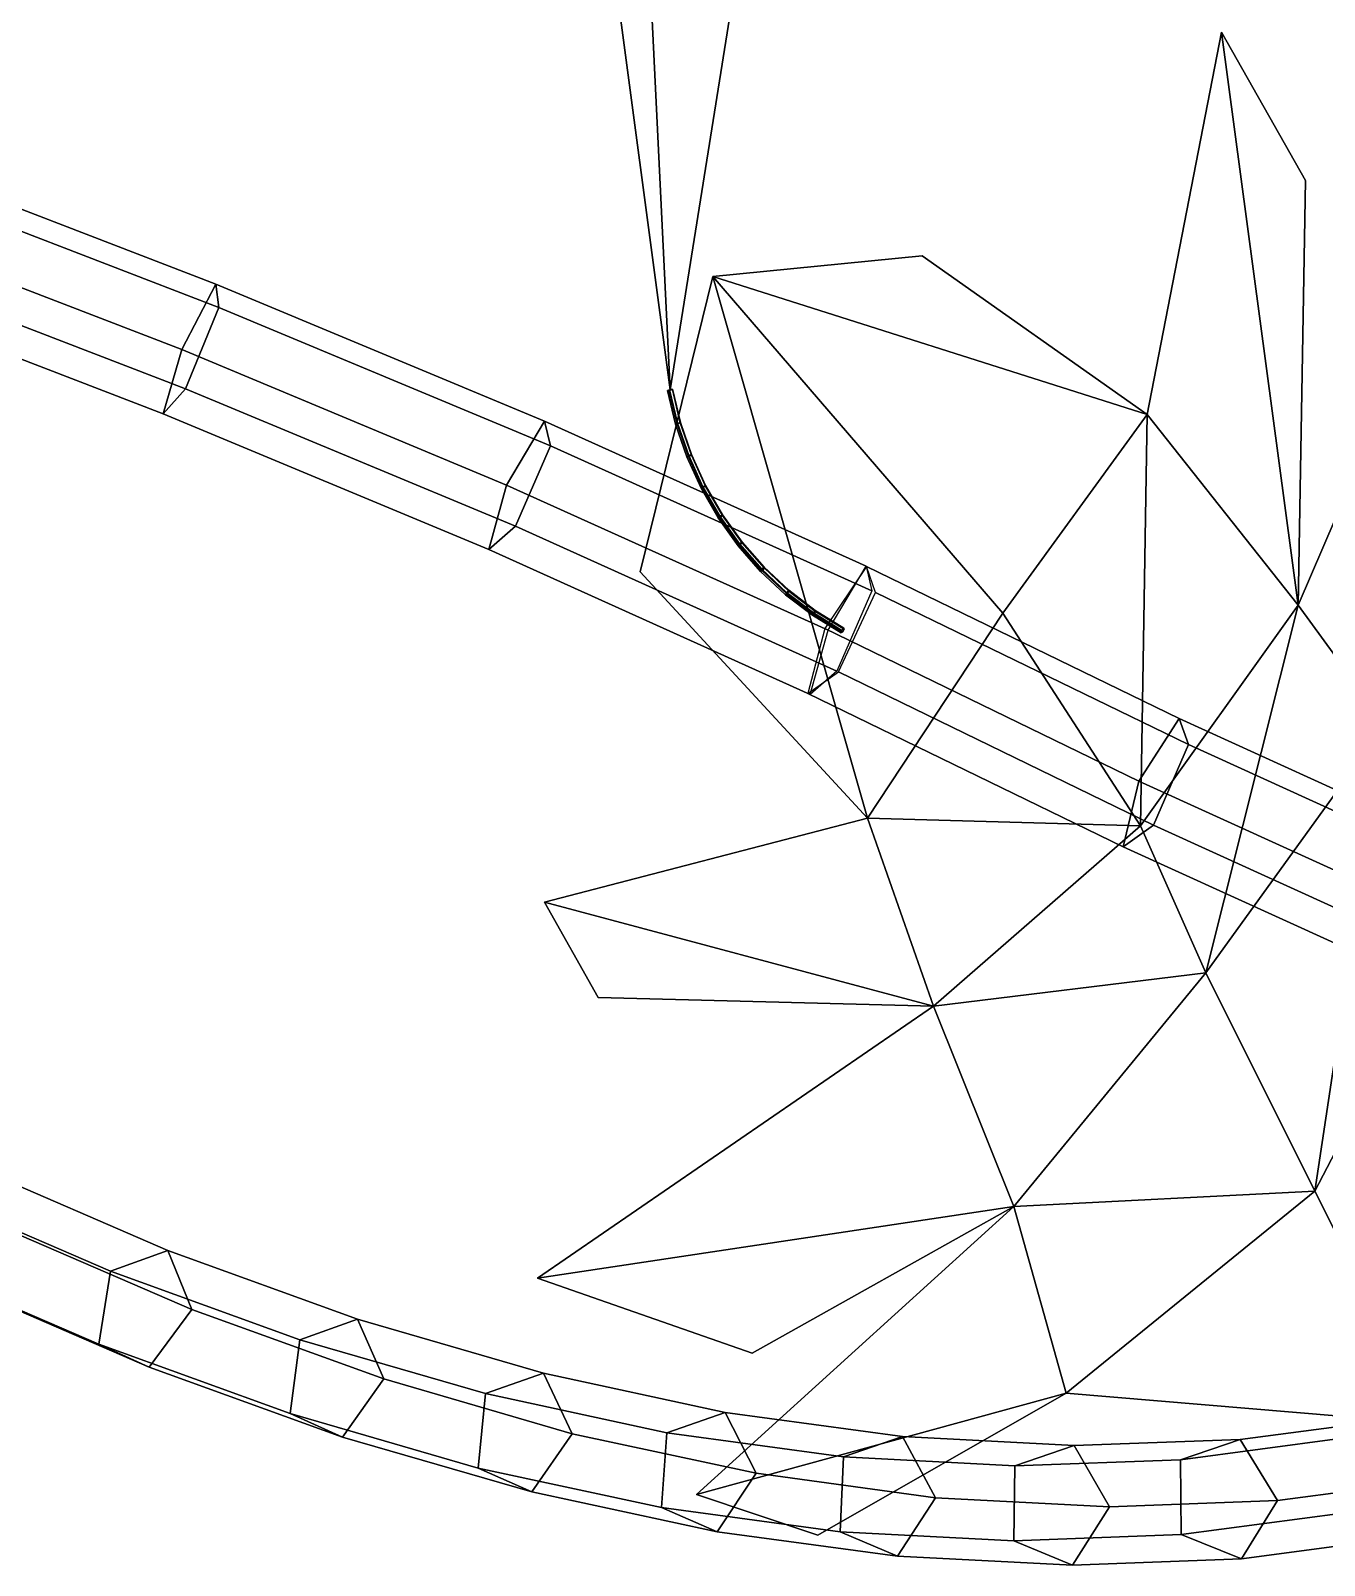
# Model space of a CAD drawing. Header units: metres. Extents: x -349 to 464, y -383 to 362.
# Drawn here: x -89.44 to -65.28, y 10.02 to 38.68 of the extents above; entities that cross this region are included whole.
import ezdxf

# ---------------------------------------------------------------- set-up
doc = ezdxf.new("R2010")
doc.units = ezdxf.units.M

msp = doc.modelspace()

# ---------------------------------------------------------------- linework, layer by layer
at = {"layer": 'Breeder_Leaf', "color": 3}
for points in [[(-77.4965, 31.9699, 288.6291), (-78.1584, 45.5324, 294.7428), (-74.7616, 49.1335, 288.8163)], [(-77.4965, 31.9699, 288.6291), (-74.7616, 49.1335, 288.8163), (-78.1584, 45.5324, 294.7428)], [(-79.02731, 43.4481, 301.5911), (-78.1584, 45.5324, 294.7428), (-77.4965, 31.9699, 288.6291)], [(-79.02731, 43.4481, 301.5911), (-77.4965, 31.9699, 288.6291), (-78.1584, 45.5324, 294.7428)], [(-68.5916, 31.5089, 381.7282), (-67.2007, 38.6498, 381.2393), (-65.7711, 27.9538, 389.3579)], [(-68.5916, 31.5089, 381.7282), (-65.7711, 27.9538, 389.3579), (-67.2007, 38.6498, 381.2393)], [(-67.2007, 38.6498, 381.2393), (-65.6361, 35.8823, 385.033), (-65.7711, 27.9538, 389.3579)], [(-67.2007, 38.6498, 381.2393), (-65.7711, 27.9538, 389.3579), (-65.6361, 35.8823, 385.033)], [(-65.7711, 27.9538, 389.3579), (-61.5879, 37.6739, 387.0104), (-64.1459, 25.7217, 396.6809)], [(-65.7711, 27.9538, 389.3579), (-64.1459, 25.7217, 396.6809), (-61.5879, 37.6739, 387.0104)], [(-76.7044, 34.08984, 374.028), (-72.7916, 34.4773, 377.4292), (-68.5916, 31.5089, 381.7282)], [(-76.7044, 34.08984, 374.028), (-68.5916, 31.5089, 381.7282), (-72.7916, 34.4773, 377.4292)], [(-73.8128, 23.9733, 379.7571), (-78.0591, 28.5751, 376.0543), (-76.7044, 34.08984, 374.028)], [(-73.8128, 23.9733, 379.7571), (-76.7044, 34.08984, 374.028), (-78.0591, 28.5751, 376.0543)], [(-73.8128, 23.9733, 379.7571), (-76.7044, 34.08984, 374.028), (-71.2888, 27.802, 380.7771)], [(-73.8128, 23.9733, 379.7571), (-71.2888, 27.802, 380.7771), (-76.7044, 34.08984, 374.028)], [(-71.2888, 27.802, 380.7771), (-76.7044, 34.08984, 374.028), (-68.5916, 31.5089, 381.7282)], [(-71.2888, 27.802, 380.7771), (-68.5916, 31.5089, 381.7282), (-76.7044, 34.08984, 374.028)], [(-68.712, 23.8306, 388.5303), (-71.2888, 27.802, 380.7771), (-68.5916, 31.5089, 381.7282)], [(-68.712, 23.8306, 388.5303), (-68.5916, 31.5089, 381.7282), (-71.2888, 27.802, 380.7771)], [(-68.712, 23.8306, 388.5303), (-68.5916, 31.5089, 381.7282), (-65.7711, 27.9538, 389.3579)], [(-68.712, 23.8306, 388.5303), (-65.7711, 27.9538, 389.3579), (-68.5916, 31.5089, 381.7282)], [(-73.8128, 23.9733, 379.7571), (-71.2888, 27.802, 380.7771), (-68.712, 23.8306, 388.5303)], [(-73.8128, 23.9733, 379.7571), (-68.712, 23.8306, 388.5303), (-71.2888, 27.802, 380.7771)], [(-67.4969, 21.08638, 395.7272), (-68.712, 23.8306, 388.5303), (-65.7711, 27.9538, 389.3579)], [(-67.4969, 21.08638, 395.7272), (-65.7711, 27.9538, 389.3579), (-68.712, 23.8306, 388.5303)], [(-67.4969, 21.08638, 395.7272), (-65.7711, 27.9538, 389.3579), (-64.1459, 25.7217, 396.6809)], [(-67.4969, 21.08638, 395.7272), (-64.1459, 25.7217, 396.6809), (-65.7711, 27.9538, 389.3579)], [(-65.4575, 17.0099, 404.4753), (-67.4969, 21.08638, 395.7272), (-64.1459, 25.7217, 396.6809)], [(-65.4575, 17.0099, 404.4753), (-64.1459, 25.7217, 396.6809), (-67.4969, 21.08638, 395.7272)], [(-65.4575, 17.0099, 404.4753), (-64.1459, 25.7217, 396.6809), (-62.4491, 22.7945, 405.415)], [(-65.4575, 17.0099, 404.4753), (-62.4491, 22.7945, 405.415), (-64.1459, 25.7217, 396.6809)], [(-72.5788, 20.4662, 387.6316), (-79.8467, 22.4055, 377.4285), (-73.8128, 23.9733, 379.7571)], [(-72.5788, 20.4662, 387.6316), (-73.8128, 23.9733, 379.7571), (-79.8467, 22.4055, 377.4285)], [(-72.5788, 20.4662, 387.6316), (-73.8128, 23.9733, 379.7571), (-68.712, 23.8306, 388.5303)], [(-72.5788, 20.4662, 387.6316), (-68.712, 23.8306, 388.5303), (-73.8128, 23.9733, 379.7571)], [(-72.5788, 20.4662, 387.6316), (-68.712, 23.8306, 388.5303), (-67.4969, 21.08638, 395.7272)], [(-72.5788, 20.4662, 387.6316), (-67.4969, 21.08638, 395.7272), (-68.712, 23.8306, 388.5303)], [(-63.2775, 12.6662, 416.2125), (-65.4575, 17.0099, 404.4753), (-62.4491, 22.7945, 405.415)], [(-63.2775, 12.6662, 416.2125), (-62.4491, 22.7945, 405.415), (-65.4575, 17.0099, 404.4753)], [(-72.5788, 20.4662, 387.6316), (-78.8438, 20.6237, 380.2251), (-79.8467, 22.4055, 377.4285)], [(-72.5788, 20.4662, 387.6316), (-79.8467, 22.4055, 377.4285), (-78.8438, 20.6237, 380.2251)], [(-71.08067, 16.7226, 394.4272), (-72.5788, 20.4662, 387.6316), (-67.4969, 21.08638, 395.7272)], [(-71.08067, 16.7226, 394.4272), (-67.4969, 21.08638, 395.7272), (-72.5788, 20.4662, 387.6316)], [(-71.08067, 16.7226, 394.4272), (-67.4969, 21.08638, 395.7272), (-65.4575, 17.0099, 404.4753)], [(-71.08067, 16.7226, 394.4272), (-65.4575, 17.0099, 404.4753), (-67.4969, 21.08638, 395.7272)], [(-71.08067, 16.7226, 394.4272), (-79.9777, 15.3827, 381.6018), (-72.5788, 20.4662, 387.6316)], [(-71.08067, 16.7226, 394.4272), (-72.5788, 20.4662, 387.6316), (-79.9777, 15.3827, 381.6018)], [(-70.1038, 13.2343, 403.0621), (-71.08067, 16.7226, 394.4272), (-65.4575, 17.0099, 404.4753)], [(-70.1038, 13.2343, 403.0621), (-65.4575, 17.0099, 404.4753), (-71.08067, 16.7226, 394.4272)], [(-70.1038, 13.2343, 403.0621), (-65.4575, 17.0099, 404.4753), (-63.2775, 12.6662, 416.2125)], [(-70.1038, 13.2343, 403.0621), (-63.2775, 12.6662, 416.2125), (-65.4575, 17.0099, 404.4753)], [(-71.08067, 16.7226, 394.4272), (-75.9689, 13.9843, 388.4061), (-79.9777, 15.3827, 381.6018)], [(-71.08067, 16.7226, 394.4272), (-79.9777, 15.3827, 381.6018), (-75.9689, 13.9843, 388.4061)], [(-70.1038, 13.2343, 403.0621), (-77.00996, 11.3428, 391.9023), (-71.08067, 16.7226, 394.4272)], [(-70.1038, 13.2343, 403.0621), (-71.08067, 16.7226, 394.4272), (-77.00996, 11.3428, 391.9023)], [(-70.1038, 13.2343, 403.0621), (-74.7432, 10.5846, 398.2318), (-77.00996, 11.3428, 391.9023)], [(-70.1038, 13.2343, 403.0621), (-77.00996, 11.3428, 391.9023), (-74.7432, 10.5846, 398.2318)]]:
    msp.add_3dface(points, dxfattribs=at)
at = {"layer": 'Breeder_Petiole', "color": 3}
for points in [[(-85.9819, 33.946, 289.3292), (-92.2203, 36.346, 289.9312), (-92.784, 35.09496, 289.0755), (-86.6182, 32.7234, 288.4832)], [(-85.9301, 33.5126, 290.8864), (-92.2277, 35.9353, 291.4953), (-92.2203, 36.346, 289.9312), (-85.9819, 33.946, 289.3292)], [(-86.5472, 31.9924, 290.9995), (-92.8077, 34.4002, 291.603), (-92.2277, 35.9353, 291.4953), (-85.9301, 33.5126, 290.8864)], [(-86.6182, 32.7234, 288.4832), (-92.784, 35.09496, 289.0755), (-93.145, 33.8992, 290.1028), (-86.9656, 31.523, 289.5096)], [(-86.9656, 31.523, 289.5096), (-93.145, 33.8992, 290.1028), (-92.8077, 34.4002, 291.603), (-86.5472, 31.9924, 290.9995)], [(-79.8461, 31.3862, 288.4117), (-85.9819, 33.946, 289.3292), (-86.6182, 32.7234, 288.4832), (-80.5538, 30.194, 287.5791)], [(-79.7363, 30.9286, 289.9589), (-85.9301, 33.5126, 290.8864), (-85.9819, 33.946, 289.3292), (-79.8461, 31.3862, 288.4117)], [(-80.3898, 29.4243, 290.0795), (-86.5472, 31.9924, 290.9995), (-85.9301, 33.5126, 290.8864), (-79.7363, 30.9286, 289.9589)], [(-80.5538, 30.194, 287.5791), (-86.6182, 32.7234, 288.4832), (-86.9656, 31.523, 289.5096), (-80.8878, 28.9885, 288.6039)], [(-80.8878, 28.9885, 288.6039), (-86.9656, 31.523, 289.5096), (-86.5472, 31.9924, 290.9995), (-80.3898, 29.4243, 290.0795)], [(-77.3602, 31.3479, 288.5241), (-77.5091, 31.9713, 288.5783), (-77.5473, 31.9581, 288.6245), (-77.3971, 31.3301, 288.5698)], [(-77.3971, 31.3301, 288.5698), (-77.5473, 31.9581, 288.6245), (-77.5158, 31.9611, 288.6769), (-77.366, 31.3348, 288.6224)], [(-77.366, 31.3348, 288.6224), (-77.5158, 31.9611, 288.6769), (-77.457, 31.9764, 288.6628), (-77.309, 31.3559, 288.6088)], [(-77.3061, 31.3638, 288.5481), (-77.4537, 31.9825, 288.6019), (-77.5091, 31.9713, 288.5783), (-77.3602, 31.3479, 288.5241)], [(-77.309, 31.3559, 288.6088), (-77.457, 31.9764, 288.6628), (-77.4537, 31.9825, 288.6019), (-77.3061, 31.3638, 288.5481)], [(-73.8411, 28.679, 287.1846), (-79.8461, 31.3862, 288.4117), (-80.5538, 30.194, 287.5791), (-74.5487, 27.4868, 286.352)], [(-73.7312, 28.2214, 288.7318), (-79.7363, 30.9286, 289.9589), (-79.8461, 31.3862, 288.4117), (-73.8411, 28.679, 287.1846)], [(-77.1528, 30.743, 288.4554), (-77.3602, 31.3479, 288.5241), (-77.3971, 31.3301, 288.5698), (-77.1881, 30.7206, 288.5009)], [(-77.1881, 30.7206, 288.5009), (-77.3971, 31.3301, 288.5698), (-77.366, 31.3348, 288.6224), (-77.1575, 30.727, 288.5541)], [(-77.1575, 30.727, 288.5541), (-77.366, 31.3348, 288.6224), (-77.309, 31.3559, 288.6088), (-77.1022, 30.754, 288.5412)], [(-77.1, 30.7636, 288.4802), (-77.3061, 31.3638, 288.5481), (-77.3602, 31.3479, 288.5241), (-77.1528, 30.743, 288.4554)], [(-77.1022, 30.754, 288.5412), (-77.309, 31.3559, 288.6088), (-77.3061, 31.3638, 288.5481), (-77.1, 30.7636, 288.4802)], [(-74.3848, 26.7171, 288.8524), (-80.3898, 29.4243, 290.0795), (-79.7363, 30.9286, 289.9589), (-73.7312, 28.2214, 288.7318)], [(-76.8886, 30.1624, 288.3733), (-77.1528, 30.743, 288.4554), (-77.1881, 30.7206, 288.5009), (-76.9219, 30.1354, 288.4184)], [(-76.9219, 30.1354, 288.4184), (-77.1881, 30.7206, 288.5009), (-77.1575, 30.727, 288.5541), (-76.8919, 30.1435, 288.4724)], [(-76.8919, 30.1435, 288.4724), (-77.1575, 30.727, 288.5541), (-77.1022, 30.754, 288.5412), (-76.8391, 30.1762, 288.4602)], [(-76.8377, 30.1875, 288.399), (-77.1, 30.7636, 288.4802), (-77.1528, 30.743, 288.4554), (-76.8886, 30.1624, 288.3733)], [(-76.8391, 30.1762, 288.4602), (-77.1022, 30.754, 288.5412), (-77.1, 30.7636, 288.4802), (-76.8377, 30.1875, 288.399)], [(-74.5487, 27.4868, 286.352), (-80.5538, 30.194, 287.5791), (-80.8878, 28.9885, 288.6039), (-74.8828, 26.2812, 287.3768)], [(-76.5702, 29.6117, 288.2786), (-76.8886, 30.1624, 288.3733), (-76.9219, 30.1354, 288.4184), (-76.6012, 29.5803, 288.3233)], [(-76.6012, 29.5803, 288.3233), (-76.9219, 30.1354, 288.4184), (-76.8919, 30.1435, 288.4724), (-76.5719, 29.59, 288.3779)], [(-76.5719, 29.59, 288.3779), (-76.8919, 30.1435, 288.4724), (-76.8391, 30.1762, 288.4602), (-76.522, 29.6281, 288.3666)], [(-76.5216, 29.6411, 288.3052), (-76.8377, 30.1875, 288.399), (-76.8886, 30.1624, 288.3733), (-76.5702, 29.6117, 288.2786)], [(-76.522, 29.6281, 288.3666), (-76.8391, 30.1762, 288.4602), (-76.8377, 30.1875, 288.399), (-76.5216, 29.6411, 288.3052)], [(-76.2008, 29.09612, 288.1721), (-76.5702, 29.6117, 288.2786), (-76.6012, 29.5803, 288.3233), (-76.2289, 29.06063, 288.2163)], [(-76.2289, 29.06063, 288.2163), (-76.6012, 29.5803, 288.3233), (-76.5719, 29.59, 288.3779), (-76.2006, 29.07187, 288.2718)], [(-76.2006, 29.07187, 288.2718), (-76.5719, 29.59, 288.3779), (-76.522, 29.6281, 288.3666), (-76.1541, 29.1151, 288.2614)], [(-76.1549, 29.1296, 288.1999), (-76.5216, 29.6411, 288.3052), (-76.5702, 29.6117, 288.2786), (-76.2008, 29.09612, 288.1721)], [(-76.1541, 29.1151, 288.2614), (-76.522, 29.6281, 288.3666), (-76.5216, 29.6411, 288.3052), (-76.1549, 29.1296, 288.1999)], [(-74.8828, 26.2812, 287.3768), (-80.8878, 28.9885, 288.6039), (-80.3898, 29.4243, 290.0795), (-74.3848, 26.7171, 288.8524)], [(-75.7838, 28.6206, 288.055), (-76.2008, 29.09612, 288.1721), (-76.2289, 29.06063, 288.2163), (-75.8087, 28.5813, 288.0986)], [(-75.8087, 28.5813, 288.0986), (-76.2289, 29.06063, 288.2163), (-76.2006, 29.07187, 288.2718), (-75.7814, 28.5939, 288.1548)], [(-75.741, 28.6579, 288.0839), (-76.1549, 29.1296, 288.1999), (-76.2008, 29.09612, 288.1721), (-75.7838, 28.6206, 288.055)], [(-75.7814, 28.5939, 288.1548), (-76.2006, 29.07187, 288.2718), (-76.1541, 29.1151, 288.2614), (-75.739, 28.642, 288.1456)], [(-75.739, 28.642, 288.1456), (-76.1541, 29.1151, 288.2614), (-76.1549, 29.1296, 288.1999), (-75.741, 28.6579, 288.0839)], [(-75.284, 28.2307, 287.9585), (-75.741, 28.6579, 288.0839), (-75.7838, 28.6206, 288.055), (-75.3234, 28.1898, 287.9283)], [(-75.2806, 28.2134, 288.0202), (-75.739, 28.642, 288.1456), (-75.741, 28.6579, 288.0839), (-75.284, 28.2307, 287.9585)], [(-67.9942, 25.8363, 285.6535), (-73.8317, 28.6742, 287.1816), (-74.6091, 27.5141, 286.366), (-68.7432, 24.6629, 284.8306)], [(-67.8169, 25.3481, 287.1851), (-73.665, 28.191, 288.7159), (-73.8317, 28.6742, 287.1816), (-67.9942, 25.8363, 285.6535)], [(-75.3234, 28.1898, 287.9283), (-75.7838, 28.6206, 288.055), (-75.8087, 28.5813, 288.0986), (-75.3446, 28.147, 287.9712)], [(-75.3446, 28.147, 287.9712), (-75.8087, 28.5813, 288.0986), (-75.7814, 28.5939, 288.1548), (-75.3186, 28.1609, 288.0282)], [(-75.3186, 28.1609, 288.0282), (-75.7814, 28.5939, 288.1548), (-75.739, 28.642, 288.1456), (-75.2806, 28.2134, 288.0202)], [(-74.8238, 27.8079, 287.7933), (-75.3234, 28.1898, 287.9283), (-75.3446, 28.147, 287.9712), (-74.841, 27.7619, 287.8354)], [(-74.841, 27.7619, 287.8354), (-75.3446, 28.147, 287.9712), (-75.3186, 28.1609, 288.0282), (-74.8164, 27.777, 287.8932)], [(-74.7883, 27.8519, 287.8248), (-75.284, 28.2307, 287.9585), (-75.3234, 28.1898, 287.9283), (-74.8238, 27.8079, 287.7933)], [(-74.8164, 27.777, 287.8932), (-75.3186, 28.1609, 288.0282), (-75.2806, 28.2134, 288.0202), (-74.7833, 27.8335, 287.8866)], [(-74.7833, 27.8335, 287.8866), (-75.2806, 28.2134, 288.0202), (-75.284, 28.2307, 287.9585), (-74.7883, 27.8519, 287.8248)], [(-68.4704, 23.8439, 287.3057), (-74.354, 26.7035, 288.8457), (-73.665, 28.191, 288.7159), (-67.8169, 25.3481, 287.1851)], [(-74.29, 27.4785, 287.6512), (-74.8238, 27.8079, 287.7933), (-74.841, 27.7619, 287.8354), (-74.3074, 27.4322, 287.6936)], [(-74.2542, 27.5229, 287.6829), (-74.7883, 27.8519, 287.8248), (-74.8238, 27.8079, 287.7933), (-74.29, 27.4785, 287.6512)], [(-74.2825, 27.4474, 287.7519), (-74.8164, 27.777, 287.8932), (-74.7833, 27.8335, 287.8866), (-74.2492, 27.5043, 287.7452)], [(-74.2492, 27.5043, 287.7452), (-74.7833, 27.8335, 287.8866), (-74.7883, 27.8519, 287.8248), (-74.2542, 27.5229, 287.6829)], [(-68.7432, 24.6629, 284.8306), (-74.6091, 27.5141, 286.366), (-74.9301, 26.3031, 287.3886), (-69.03593, 23.4385, 285.8458)], [(-74.3074, 27.4322, 287.6936), (-74.841, 27.7619, 287.8354), (-74.8164, 27.777, 287.8932), (-74.2825, 27.4474, 287.7519)], [(-69.03593, 23.4385, 285.8458), (-74.9301, 26.3031, 287.3886), (-74.354, 26.7035, 288.8457), (-68.4704, 23.8439, 287.3057)], [(-62.08989, 23.1472, 284.1131), (-67.9942, 25.8363, 285.6535), (-68.7432, 24.6629, 284.8306), (-62.8103, 21.9612, 283.2826)], [(-61.9019, 22.6544, 285.6418), (-67.8169, 25.3481, 287.1851), (-67.9942, 25.8363, 285.6535), (-62.08989, 23.1472, 284.1131)], [(-62.5195, 21.1343, 285.7531), (-68.4704, 23.8439, 287.3057), (-67.8169, 25.3481, 287.1851), (-61.9019, 22.6544, 285.6418)], [(-62.8103, 21.9612, 283.2826), (-68.7432, 24.6629, 284.8306), (-69.03593, 23.4385, 285.8458), (-63.07431, 20.7243, 284.2904)], [(-63.07431, 20.7243, 284.2904), (-69.03593, 23.4385, 285.8458), (-68.4704, 23.8439, 287.3057), (-62.5195, 21.1343, 285.7531)], [(-87.9489, 15.5164, 383.5376), (-91.5399, 17.06807, 379.4494), (-90.4757, 17.4583, 378.663), (-86.8772, 15.903, 382.7596)], [(-86.8772, 15.903, 382.7596), (-90.4757, 17.4583, 378.663), (-90.07879, 16.3766, 377.9042), (-86.4338, 14.8022, 382.0561)], [(-88.1685, 14.1501, 383.3075), (-91.8023, 15.7189, 379.1681), (-91.5399, 17.06807, 379.4494), (-87.9489, 15.5164, 383.5376)], [(-86.4338, 14.8022, 382.0561), (-90.07879, 16.3766, 377.9042), (-90.8939, 15.3078, 378.2146), (-87.2273, 13.725, 382.3928)], [(-84.4153, 14.2353, 387.7671), (-87.9489, 15.5164, 383.5376), (-86.8772, 15.903, 382.7596), (-83.3362, 14.6187, 386.9978)], [(-83.3362, 14.6187, 386.9978), (-86.8772, 15.903, 382.7596), (-86.4338, 14.8022, 382.0561), (-82.8471, 13.5023, 386.3514)], [(-87.2273, 13.725, 382.3928), (-90.8939, 15.3078, 378.2146), (-91.8023, 15.7189, 379.1681), (-88.1685, 14.1501, 383.3075)], [(-84.593, 12.855, 387.5898), (-88.1685, 14.1501, 383.3075), (-87.9489, 15.5164, 383.5376), (-84.4153, 14.2353, 387.7671)], [(-82.8471, 13.5023, 386.3514), (-86.4338, 14.8022, 382.0561), (-87.2273, 13.725, 382.3928), (-83.6194, 12.4186, 386.7152)], [(-80.9496, 13.2285, 392.1251), (-84.4153, 14.2353, 387.7671), (-83.3362, 14.6187, 386.9978), (-79.8633, 13.6092, 391.3648)], [(-79.8633, 13.6092, 391.3648), (-83.3362, 14.6187, 386.9978), (-82.8471, 13.5023, 386.3514), (-79.3296, 12.481, 390.7771)], [(-83.6194, 12.4186, 386.7152), (-87.2273, 13.725, 382.3928), (-88.1685, 14.1501, 383.3075), (-84.593, 12.855, 387.5898)], [(-81.08633, 11.8377, 392.0021), (-84.593, 12.855, 387.5898), (-84.4153, 14.2353, 387.7671), (-80.9496, 13.2285, 392.1251)], [(-79.3296, 12.481, 390.7771), (-82.8471, 13.5023, 386.3514), (-83.6194, 12.4186, 386.7152), (-80.08115, 11.3924, 391.1687)], [(-77.5622, 12.4992, 396.5984), (-80.9496, 13.2285, 392.1251), (-79.8633, 13.6092, 391.3648), (-76.4687, 12.8779, 395.8473)], [(-76.4687, 12.8779, 395.8473), (-79.8633, 13.6092, 391.3648), (-79.3296, 12.481, 390.7771), (-75.8915, 11.7414, 395.3197)], [(-77.6589, 11.1012, 396.5309), (-81.08633, 11.8377, 392.0021), (-80.9496, 13.2285, 392.1251), (-77.5622, 12.4992, 396.5984)], [(-80.08115, 11.3924, 391.1687), (-83.6194, 12.4186, 386.7152), (-84.593, 12.855, 387.5898), (-81.08633, 11.8377, 392.0021)], [(-74.2631, 12.04959, 401.1733), (-77.5622, 12.4992, 396.5984), (-76.4687, 12.8779, 395.8473), (-73.1627, 12.4268, 400.4317)], [(-73.1627, 12.4268, 400.4317), (-76.4687, 12.8779, 395.8473), (-75.8915, 11.7414, 395.3197), (-72.5431, 11.2858, 399.9656)], [(-64.9919, 12.3893, 415.3684), (-67.9686, 11.9945, 410.5726), (-66.8549, 12.3706, 409.8506), (-63.8719, 12.7658, 414.6564)], [(-63.8719, 12.7658, 414.6564), (-66.8549, 12.3706, 409.8506), (-66.1548, 11.2316, 409.5102), (-63.1339, 11.6334, 414.3801)], [(-75.8915, 11.7414, 395.3197), (-79.3296, 12.481, 390.7771), (-80.08115, 11.3924, 391.1687), (-76.6228, 10.6496, 395.7398)], [(-74.3209, 10.6479, 401.1626), (-77.6589, 11.1012, 396.5309), (-77.5622, 12.4992, 396.5984), (-74.2631, 12.04959, 401.1733)], [(-71.06211, 11.8811, 405.8361), (-74.2631, 12.04959, 401.1733), (-73.1627, 12.4268, 400.4317), (-69.9549, 12.2576, 405.1042)], [(-69.9549, 12.2576, 405.1042), (-73.1627, 12.4268, 400.4317), (-72.5431, 11.2858, 399.9656), (-69.2943, 11.1157, 404.7005)], [(-67.9686, 11.9945, 410.5726), (-71.06211, 11.8811, 405.8361), (-69.9549, 12.2576, 405.1042), (-66.8549, 12.3706, 409.8506)], [(-66.8549, 12.3706, 409.8506), (-69.9549, 12.2576, 405.1042), (-69.2943, 11.1157, 404.7005), (-66.1548, 11.2316, 409.5102)], [(-64.9412, 10.997, 415.533), (-67.9526, 10.5956, 410.6781), (-67.9686, 11.9945, 410.5726), (-64.9919, 12.3893, 415.3684)], [(-71.08231, 10.4792, 405.8831), (-74.3209, 10.6479, 401.1626), (-74.2631, 12.04959, 401.1733), (-71.06211, 11.8811, 405.8361)], [(-76.6228, 10.6496, 395.7398), (-80.08115, 11.3924, 391.1687), (-81.08633, 11.8377, 392.0021), (-77.6589, 11.1012, 396.5309)], [(-67.9526, 10.5956, 410.6781), (-71.08231, 10.4792, 405.8831), (-71.06211, 11.8811, 405.8361), (-67.9686, 11.9945, 410.5726)], [(-72.5431, 11.2858, 399.9656), (-75.8915, 11.7414, 395.3197), (-76.6228, 10.6496, 395.7398), (-73.2548, 10.1926, 400.4147)], [(-63.1339, 11.6334, 414.3801), (-66.1548, 11.2316, 409.5102), (-66.8293, 10.1409, 410.0187), (-63.791, 10.5465, 414.9187)], [(-69.2943, 11.1157, 404.7005), (-72.5431, 11.2858, 399.9656), (-73.2548, 10.1926, 400.4147), (-69.9871, 10.02291, 405.1791)], [(-66.1548, 11.2316, 409.5102), (-69.2943, 11.1157, 404.7005), (-69.9871, 10.02291, 405.1791), (-66.8293, 10.1409, 410.0187)], [(-73.2548, 10.1926, 400.4147), (-76.6228, 10.6496, 395.7398), (-77.6589, 11.1012, 396.5309), (-74.3209, 10.6479, 401.1626)], [(-63.791, 10.5465, 414.9187), (-66.8293, 10.1409, 410.0187), (-67.9526, 10.5956, 410.6781), (-64.9412, 10.997, 415.533)], [(-69.9871, 10.02291, 405.1791), (-73.2548, 10.1926, 400.4147), (-74.3209, 10.6479, 401.1626), (-71.08231, 10.4792, 405.8831)], [(-66.8293, 10.1409, 410.0187), (-69.9871, 10.02291, 405.1791), (-71.08231, 10.4792, 405.8831), (-67.9526, 10.5956, 410.6781)]]:
    msp.add_3dface(points, dxfattribs=at)

doc.saveas('drawing.dxf')
